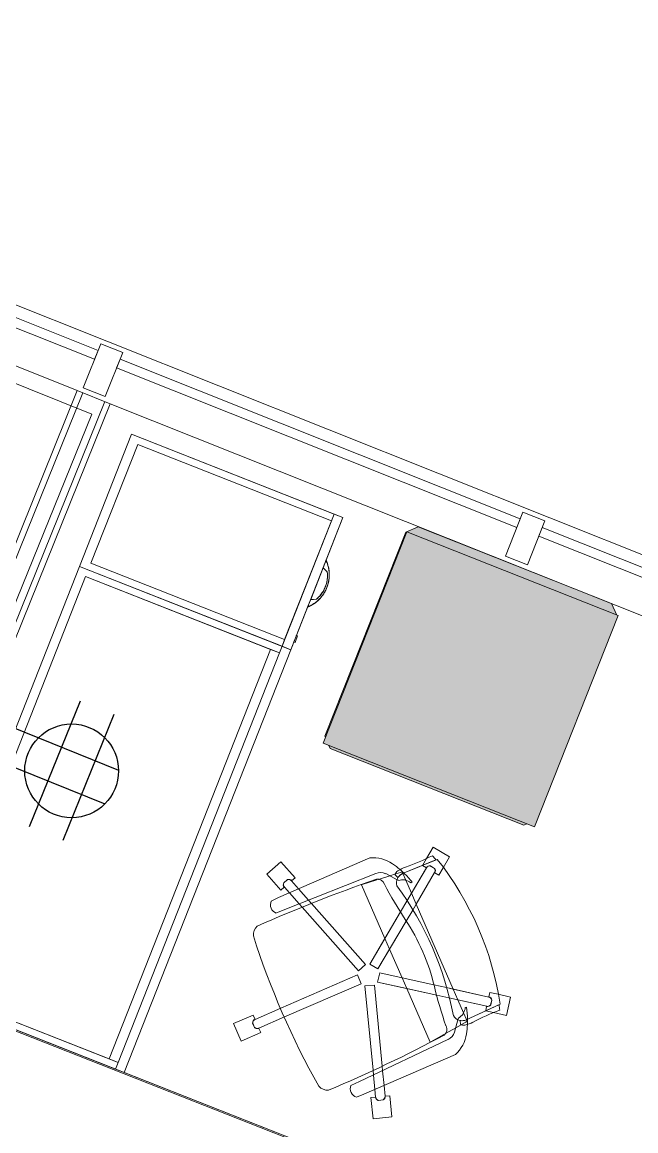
# Model space of a CAD drawing. Header units: inches. Extents: x -13 to 4331, y -638 to 2885.
# Drawn here: x 2897.9 to 2962.7, y 2204 to 2321.1 of the extents above; entities that cross this region are included whole.
import ezdxf

# ---------------------------------------------------------------- set-up
doc = ezdxf.new("R2010")
doc.units = ezdxf.units.IN
doc.header["$MEASUREMENT"] = 0
for name, color, linetype, lineweight in [('A-ANNO-NOTE', 131, 'Continuous', 30), ('A-GLAZ-CURT', 52, 'Continuous', 9), ('A-GLAZ-CWMG', 51, 'Continuous', 9), ('A-WALL', 113, 'Continuous', 9), ('A-WALL-PATT', 111, 'Continuous', 13), ('Chevy Chase Pavilion_3rd Floor Base_dwg', 8, 'Continuous', 9), ('I-FURN', 30, 'Continuous', 9), ('I-FURN-PNLS', 30, 'Continuous', 9), ('I-WALL', 2, 'Continuous', 13), ('S-COLS', 52, 'Continuous', 13)]:
    doc.layers.add(name, color=color, linetype=linetype, lineweight=lineweight)
pattern_1 = [(0, (0, 0), (30.72, 7.68), [1.267, -21.773, 1.267, -21.773, -122.88]), (0, (0, 0), (30.72, 7.68), [-46.08, 1.267, -44.813, 1.267, -21.773, -53.76]), (0, (0, 0), (30.72, 7.68), [-115.2, 1.267, -14.093, 1.267, -37.133]), (120, (11.52, 3.84), (-22.011075, 22.7643), [1.267, -21.773, 1.267, -21.773, -122.88]), (120, (11.52, 3.84), (-22.011075, 22.7643), [-46.08, 1.267, -44.813, 1.267, -21.773, -53.76]), (120, (11.52, 3.84), (-22.011075, 22.7643), [-115.2, 1.267, -14.093, 1.267, -37.133]), (240, (15.36, 19.2), (-8.708925, -30.4443), [1.267, -21.773, 1.267, -21.773, -122.88]), (240, (15.36, 19.2), (-8.708925, -30.4443), [-46.08, 1.267, -44.813, 1.267, -21.773, -53.76]), (240, (15.36, 19.2), (-8.708925, -30.4443), [-115.2, 1.267, -14.093, 1.267, -37.133])]

# ---------------------------------------------------------------- blocks, each defined once
blk = doc.blocks.new('System Panel - Glazed-5082656-FIRST FLOOR POWER _ SIGNAL')
at = {"layer": 'A-GLAZ-CURT', "lineweight": 13}
for p, q in [((22.75, 1.75), (-22.75, 1.75)), ((-22.75, 1.75), (-22.75, 0.75)), ((22.75, 0.75), (22.75, 1.75)), ((-22.75, 0.75), (22.75, 0.75))]:
    blk.add_line(p, q, dxfattribs=at)
blk = doc.blocks.new('Rectangular Mullion - 2_5_ x 5_ rectangular-5082659-FIRST FLOOR POWER _ SIGNAL')
at = {"layer": 'A-GLAZ-CWMG', "lineweight": 20}
for p, q in [((-1.25, 2.5), (1.25, 2.5)), ((-1.25, -2.5), (-1.25, 2.5)), ((1.25, 2.5), (1.25, -2.5)), ((1.25, -2.5), (-1.25, -2.5))]:
    blk.add_line(p, q, dxfattribs=at)
blk = doc.blocks.new('Concrete-Rectangular-Column - 24x24-5082804-FIRST FLOOR POWER _ SIGNAL')
at = {"layer": 'S-COLS', "lineweight": 9}
blk.add_hatch(color=7, dxfattribs=at).paths.add_polyline_path([(12, -12), (12, 12), (-12, 12), (-12, -12)], flags=0)
at = {"layer": 'S-COLS', "color": 8, "lineweight": 20}
for p, q in [((12, 12), (-12, 12)), ((-12, 12), (-12, -12)), ((12, -12), (12, 12)), ((-12, -12), (12, -12))]:
    blk.add_line(p, q, dxfattribs=at)
blk = doc.blocks.new('Zira Wksta 12 - Type 1-V40-FIRST FLOOR POWER _ SIGNAL')
at = {"layer": 'I-FURN'}
for p, q in [((-52.01, -41.99), (-50.23, -41.09)), ((-52.01, -41.99), (-50.23, -41.09)), ((-50.99, -44), (-52.01, -41.99)), ((-50.99, -44), (-52.01, -41.99)), ((-50.23, -41.09), (-49.21, -43.09)), ((-50.23, -41.09), (-49.21, -43.09)), ((-55.84, -50.59), (-48.39, -43.13)), ((-50.05, -43.09), (-50.5, -43.32)), ((-50.05, -43.09), (-50.5, -43.32)), ((-50.49, -43.32), (-50.05, -43.1)), ((-50.49, -43.32), (-50.05, -43.1)), ((-49.65, -43.32), (-49.29, -44.04)), ((-49.65, -43.32), (-49.29, -44.04)), ((-49.21, -43.09), (-49.64, -43.31)), ((-49.21, -43.09), (-49.64, -43.31)), ((-48.39, -43.13), (-47.78, -42.56)), ((-47.47, -44.21), (-54.53, -51.76)), ((-50.56, -43.78), (-50.99, -44)), ((-50.56, -43.78), (-50.99, -44)), ((-50.03, -44.78), (-50.55, -43.77)), ((-50.03, -44.78), (-50.55, -43.77)), ((-49.29, -44.04), (-48.59, -45.4)), ((-49.29, -44.04), (-48.59, -45.4)), ((-46.77, -43.5), (-47.47, -44.21)), ((-35.86, -45.21), (-34.27, -43.61)), ((-35.86, -45.21), (-34.27, -43.61)), ((-34.27, -43.61), (-32.85, -45.03)), ((-34.27, -43.61), (-32.85, -45.03)), ((-49.32, -46.18), (-50.03, -44.78)), ((-49.32, -46.18), (-50.03, -44.78)), ((-48.59, -45.4), (-48.36, -45.86)), ((-48.59, -45.4), (-48.36, -45.86)), ((-37.6, -47.66), (-35.5, -45.56)), ((-37.6, -47.66), (-35.5, -45.56)), ((-35.52, -45.55), (-35.86, -45.21)), ((-35.52, -45.55), (-35.86, -45.21)), ((-34.7, -45.82), (-35.06, -45.46)), ((-34.7, -45.82), (-35.06, -45.46)), ((-35.06, -45.47), (-34.71, -45.82)), ((-35.06, -45.47), (-34.71, -45.82)), ((-32.85, -45.03), (-34.44, -46.62)), ((-32.85, -45.03), (-34.44, -46.62)), ((-49.1, -46.61), (-49.32, -46.18)), ((-49.1, -46.61), (-49.32, -46.18)), ((-45.19, -54.28), (-49.1, -46.61)), ((-45.19, -54.28), (-49.1, -46.61)), ((-48.36, -45.86), (-44.3, -53.83)), ((-48.36, -45.86), (-44.3, -53.83)), ((-34.8, -46.27), (-36.9, -48.37)), ((-34.8, -46.27), (-36.9, -48.37)), ((-34.44, -46.62), (-34.79, -46.28)), ((-34.44, -46.62), (-34.79, -46.28)), ((-43.85, -53.9), (-37.6, -47.66)), ((-43.85, -53.9), (-37.6, -47.66)), ((-36.9, -48.37), (-43.14, -54.61)), ((-36.9, -48.37), (-43.14, -54.61)), ((-53.94, -52.12), (-52.93, -50.87)), ((-52.93, -50.87), (-52.88, -50.81)), ((-52.88, -50.81), (-48.5, -55.18)), ((-54.84, -53.23), (-54.06, -52.26)), ((-54.06, -52.26), (-54.01, -52.21)), ((-55.6, -54.17), (-55.28, -53.77)), ((-55.25, -53.73), (-54.84, -53.23)), ((-55.16, -53.74), (-54.99, -54.11)), ((-54.89, -52.75), (-54.75, -54.1)), ((-44.3, -53.83), (-45.19, -54.28)), ((-44.3, -53.83), (-45.19, -54.28)), ((-58.3, -57.26), (-55.56, -54.41)), ((-55.56, -54.41), (-58.19, -57.16)), ((-55.71, -54.31), (-55.6, -54.17)), ((-55.63, -54.39), (-55.68, -54.33)), ((-55.03, -54.98), (-55.57, -54.45)), ((-53.97, -56.05), (-55.03, -54.98)), ((-54.75, -54.1), (-54.73, -54.26)), ((-51.71, -55.69), (-45.4, -54.69)), ((-48.5, -55.18), (-45.4, -54.69)), ((-45.4, -54.69), (-45.24, -55.68)), ((-45.4, -54.69), (-45.24, -55.68)), ((-43.14, -54.61), (-43.85, -53.9)), ((-43.14, -54.61), (-43.85, -53.9)), ((-59.35, -56.4), (-57.97, -56.18)), ((-59.35, -56.4), (-57.97, -56.18)), ((-57.97, -56.18), (-57.13, -56.04)), ((-57.97, -56.18), (-57.13, -56.04)), ((-57.13, -56.04), (-57.05, -56.52)), ((-57.13, -56.04), (-57.05, -56.52)), ((-57.05, -56.54), (-53.02, -55.9)), ((-57.05, -56.54), (-53.97, -56.05)), ((-54.99, -55.59), (-55.1, -55.67)), ((-53.97, -56.05), (-53.02, -55.9)), ((-53.09, -56.92), (-53.97, -56.05)), ((-53.02, -55.9), (-51.71, -55.69)), ((-53.02, -55.9), (-51.71, -55.69)), ((-51.71, -55.69), (-48.5, -55.18)), ((-45.24, -55.68), (-51.03, -56.6)), ((-47.63, -56.06), (-51.03, -56.6)), ((-48.5, -55.18), (-47.63, -56.06)), ((-45.24, -55.68), (-47.63, -56.06)), ((-47.63, -56.06), (-45.3, -58.39)), ((-45.84, -61.8), (-44.92, -56)), ((-45.3, -58.39), (-44.92, -56)), ((-43.93, -56.16), (-44.93, -62.47)), ((-44.92, -56), (-43.93, -56.16)), ((-44.92, -56), (-43.93, -56.16)), ((-43.93, -56.16), (-44.42, -59.27)), ((-43.52, -55.95), (-43.07, -55.06)), ((-43.52, -55.95), (-43.07, -55.06)), ((-35.85, -59.86), (-43.52, -55.95)), ((-35.85, -59.86), (-43.52, -55.95)), ((-43.07, -55.06), (-35.09, -59.12)), ((-43.07, -55.06), (-35.09, -59.12)), ((-59.04, -58.37), (-59.35, -56.4)), ((-59.04, -58.37), (-59.35, -56.4)), ((-57.39, -56.84), (-57.31, -57.35)), ((-57.39, -56.84), (-57.31, -57.35)), ((-57.3, -57.34), (-57.38, -56.84)), ((-57.3, -57.34), (-57.38, -56.84)), ((-52.37, -56.81), (-56.89, -57.52)), ((-53.09, -56.92), (-56.89, -57.52)), ((-52.37, -56.81), (-53.09, -56.92)), ((-46.16, -63.85), (-53.09, -56.92)), ((-51.03, -56.6), (-52.37, -56.81)), ((-51.03, -56.6), (-52.37, -56.81)), ((-57.71, -58.16), (-59.04, -58.37)), ((-57.71, -58.16), (-59.04, -58.37)), ((-56.82, -58.02), (-57.71, -58.16)), ((-56.82, -58.02), (-57.71, -58.16)), ((-56.89, -57.54), (-56.82, -58.02)), ((-56.89, -57.54), (-56.82, -58.02)), ((-45.84, -61.8), (-45.3, -58.39)), ((-45.3, -58.39), (-44.42, -59.27)), ((-41, -65.29), (-33.45, -58.24)), ((-33.45, -58.24), (-32.74, -57.53)), ((-31.8, -58.54), (-32.37, -59.15)), ((-44.42, -59.27), (-44.93, -62.47)), ((-44.42, -59.27), (-40.05, -63.64)), ((-32.37, -59.15), (-39.82, -66.6)), ((-35.09, -59.12), (-34.64, -59.35)), ((-35.09, -59.12), (-34.64, -59.35)), ((-34.64, -59.35), (-33.27, -60.05)), ((-34.64, -59.35), (-33.27, -60.05)), ((-35.42, -60.08), (-35.85, -59.86)), ((-35.42, -60.08), (-35.85, -59.86)), ((-34.02, -60.79), (-35.42, -60.08)), ((-34.02, -60.79), (-35.42, -60.08)), ((-33.01, -61.31), (-34.02, -60.79)), ((-33.01, -61.31), (-34.02, -60.79)), ((-33.27, -60.05), (-32.56, -60.42)), ((-33.27, -60.05), (-32.56, -60.42)), ((-32.34, -60.81), (-32.56, -61.25)), ((-32.56, -61.27), (-32.32, -60.81)), ((-32.34, -60.81), (-32.56, -61.25)), ((-32.56, -61.27), (-32.32, -60.81)), ((-32.55, -60.4), (-32.33, -59.97)), ((-32.55, -60.4), (-32.33, -59.97)), ((-32.33, -59.97), (-30.32, -60.99)), ((-32.33, -59.97), (-30.32, -60.99)), ((-46.05, -63.13), (-45.84, -61.8)), ((-46.05, -63.13), (-45.84, -61.8)), ((-33.24, -61.75), (-33.02, -61.32)), ((-33.24, -61.75), (-33.02, -61.32)), ((-31.23, -62.77), (-33.24, -61.75)), ((-31.23, -62.77), (-33.24, -61.75)), ((-30.32, -60.99), (-31.23, -62.77)), ((-30.32, -60.99), (-31.23, -62.77)), ((-46.76, -67.66), (-46.05, -63.13)), ((-46.16, -63.85), (-46.05, -63.13)), ((-44.93, -62.47), (-45.14, -63.78)), ((-44.93, -62.47), (-45.14, -63.78)), ((-46.76, -67.66), (-46.16, -63.85)), ((-45.29, -64.73), (-46.16, -63.85)), ((-45.14, -63.78), (-45.78, -67.81)), ((-45.14, -63.78), (-45.29, -64.73)), ((-40.11, -63.69), (-41.36, -64.7)), ((-40.05, -63.64), (-40.11, -63.69)), ((-45.29, -64.73), (-45.78, -67.81)), ((-44.22, -65.8), (-45.29, -64.73)), ((-43.5, -65.5), (-43.34, -65.51)), ((-43.34, -65.51), (-41.99, -65.66)), ((-41.5, -64.82), (-42.47, -65.6)), ((-41.44, -64.77), (-41.5, -64.82)), ((-43.65, -66.33), (-46.5, -69.06)), ((-46.39, -68.96), (-43.65, -66.33)), ((-44.91, -65.86), (-44.83, -65.75)), ((-43.69, -66.33), (-44.22, -65.8)), ((-43.57, -66.44), (-43.63, -66.39)), ((-43.41, -66.37), (-43.54, -66.47)), ((-43.01, -66.04), (-43.4, -66.36)), ((-43.34, -65.75), (-42.98, -65.92)), ((-42.47, -65.6), (-42.97, -66.01)), ((-47.4, -68.47), (-47.26, -67.58)), ((-47.4, -68.47), (-47.26, -67.58)), ((-47.26, -67.58), (-46.78, -67.65)), ((-47.26, -67.58), (-46.78, -67.65)), ((-45.76, -67.81), (-45.28, -67.89)), ((-45.76, -67.81), (-45.28, -67.89)), ((-45.28, -67.89), (-45.42, -68.73)), ((-45.28, -67.89), (-45.42, -68.73)), ((-47.61, -69.8), (-47.4, -68.47)), ((-47.61, -69.8), (-47.4, -68.47)), ((-46.58, -68.07), (-46.08, -68.15)), ((-46.58, -68.07), (-46.08, -68.15)), ((-46.08, -68.14), (-46.57, -68.06)), ((-46.08, -68.14), (-46.57, -68.06)), ((-45.42, -68.73), (-45.63, -70.11)), ((-45.42, -68.73), (-45.63, -70.11)), ((-45.63, -70.11), (-47.61, -69.8)), ((-45.63, -70.11), (-47.61, -69.8)), ((-24, -88.9), (-24, -88.84)), ((-24, -88.84), (-24, -88.89)), ((-24, -88.85), (-24, -88.84)), ((-24, -88.84), (-24, -88.85)), ((-24, -88.9), (-24, -88.84)), ((-24, -88.84), (-24, -88.89)), ((-24, -88.86), (-24, -88.85)), ((-24, -88.85), (-24, -88.86)), ((-24, -88.88), (-24, -88.86)), ((-24, -88.86), (-24, -88.87)), ((-24, -88.87), (-24, -88.89)), ((-24, -88.9), (-24, -88.88)), ((-24, -88.89), (-24, -88.99)), ((-24, -88.89), (-24, -88.92)), ((-24, -88.89), (-24, -88.92)), ((-24, -88.99), (-24, -88.9)), ((-24, -88.94), (-24, -88.9)), ((-24, -88.99), (-24, -88.9)), ((-24, -88.92), (-24, -88.95)), ((-24, -88.92), (-24, -88.99)), ((-24, -88.99), (-24, -88.94)), ((-24, -88.95), (-24, -88.99)), ((-24, -89.02), (-24, -88.99)), ((-24, -88.99), (-24, -89.01)), ((-24, -89.02), (-24, -88.99)), ((-24, -88.99), (-24, -89.01)), ((-24, -89.02), (-24, -88.99)), ((-24, -88.99), (-24, -89.01)), ((-24.56, -89.94), (-24.28, -89.82)), ((-24.56, -89.94), (-24.28, -89.82)), ((-24.56, -89.94), (-24.28, -89.82)), ((-24.28, -89.82), (-24, -89.71)), ((-24.28, -89.82), (-24, -89.71)), ((-24.28, -89.82), (-24, -89.71)), ((-24, -89.01), (-24.17, -89.01)), ((-24, -89.01), (-24.17, -89.01)), ((-24, -89.01), (-24.17, -89.01)), ((-24.17, -89.02), (-24, -89.02)), ((-24.17, -89.02), (-24, -89.02)), ((-24.17, -89.02), (-24, -89.02)), ((-24, -89.02), (-24, -89.71)), ((-24, -89.36), (-24, -89.02)), ((-24, -89.02), (-24, -89.36)), ((-24, -89.36), (-24, -89.02)), ((-24, -89.02), (-24, -89.71)), ((-24, -89.36), (-24, -89.02)), ((-24, -89.71), (-24, -89.36)), ((-24, -89.36), (-24, -89.71)), ((-24, -89.71), (-24, -89.36)), ((-24, -89.71), (-24, -89.36)), ((-24.28, -93.18), (-24.56, -93.06)), ((-24.28, -93.18), (-24.56, -93.06)), ((-24.56, -93.06), (-24.28, -93.18)), ((-24.28, -93.18), (-24.56, -93.06)), ((-24, -93.29), (-24.28, -93.18)), ((-24, -93.29), (-24.28, -93.18)), ((-24.28, -93.18), (-24, -93.29)), ((-24, -93.29), (-24.28, -93.18)), ((-24, -93.64), (-24, -93.29)), ((-24, -93.29), (-24, -93.98)), ((-24, -93.64), (-24, -93.29)), ((-24, -93.29), (-24, -93.64)), ((-24, -93.64), (-24, -93.29)), ((-24, -93.29), (-24, -93.98)), ((-24, -93.98), (-24, -93.64)), ((-24, -93.98), (-24, -93.64)), ((-24, -93.64), (-24, -93.98)), ((-24, -93.98), (-24, -93.64)), ((-24, -93.98), (-24.17, -93.98)), ((-24, -93.98), (-24.17, -93.98)), ((-24, -93.98), (-24.17, -93.98)), ((-24.17, -93.99), (-24, -93.99)), ((-24.17, -93.99), (-24, -93.99)), ((-24.17, -93.99), (-24, -93.99)), ((-24, -94.01), (-24, -93.98)), ((-24, -94.01), (-24, -93.98)), ((-24, -94.01), (-24, -93.98)), ((-24, -93.99), (-24, -94.01)), ((-24, -93.99), (-24, -94.01)), ((-24, -93.99), (-24, -94.01)), ((-24, -94.01), (-24, -94.05)), ((-24, -94.1), (-24, -94.01)), ((-24, -94.01), (-24, -94.05)), ((-24, -94.06), (-24, -94.01)), ((-24, -94.01), (-24, -94.05)), ((-24, -94.06), (-24, -94.01)), ((-24, -94.05), (-24, -94.11)), ((-24, -94.05), (-24, -94.08)), ((-24, -94.05), (-24, -94.08)), ((-24, -94.1), (-24, -94.06)), ((-24, -94.1), (-24, -94.06)), ((-24, -94.08), (-24, -94.11)), ((-24, -94.08), (-24, -94.11)), ((-24, -94.16), (-24, -94.1)), ((-24, -94.14), (-24, -94.1)), ((-24, -94.16), (-24, -94.1)), ((-24, -94.11), (-24, -94.13)), ((-24, -94.11), (-24, -94.13)), ((-24, -94.11), (-24, -94.16)), ((-24, -94.13), (-24, -94.15)), ((-24, -94.13), (-24, -94.15)), ((-24, -94.15), (-24, -94.14)), ((-24, -94.15), (-24, -94.16)), ((-24, -94.15), (-24, -94.16)), ((-24, -94.16), (-24, -94.15))]:
    blk.add_line(p, q, dxfattribs=at)
at = {"layer": 'I-FURN', "flags": 128}
for points in [[(-24, -89.71), (-24.28, -89.82), (-24.56, -89.94)], [(-24, -89.71), (-24.28, -89.82), (-24.56, -89.94)], [(-24, -89.71), (-24.28, -89.82), (-24.56, -89.94)], [(-24.56, -93.06), (-24.28, -93.18), (-24, -93.29)], [(-24.56, -93.06), (-24.28, -93.18), (-24, -93.29)]]:
    blk.add_lwpolyline(points, dxfattribs=at)
at = {"layer": 'I-FURN'}
for centre, radius, start, end in [((-44.21, -43.36), 1.31, 65.0433, 114.9567), ((62.79, -151.71), 153.52, 134.4749, 139.5213), ((-50.2, -43.59), 0.407, 138.1651, 207.8349), ((-50.2, -43.59), 0.407, 138.1651, 207.8349), ((-50.18, -43.59), 0.406, 139.6199, 207), ((-50.18, -43.59), 0.406, 139.6199, 153.0959), ((-50, -43.49), 0.407, 26.1651, 95.8349), ((-50, -43.49), 0.407, 26.1651, 95.8349), ((-50.02, -43.5), 0.406, 40.476, 94.3801), ((-50.02, -43.5), 0.406, 27, 94.3801), ((-50.02, -43.5), 0.406, 27, 40.476), ((-47.72, -43.52), 0.956, 0.8901, 93.1099), ((-97.29, -108.06), 84.96, 39.1475, 50.8525), ((-50.18, -43.59), 0.406, 153.0959, 193.524), ((-50.18, -43.59), 0.406, 193.524, 207), ((-35.22, -45.83), 0.407, 66.1651, 135.8349), ((-35.22, -45.83), 0.407, 66.1651, 135.8349), ((-35.22, -45.85), 0.406, 67.6199, 135), ((-35.22, -45.85), 0.406, 121.524, 135), ((-35.22, -45.85), 0.406, 81.0959, 121.524), ((-35.22, -45.85), 0.406, 67.6199, 81.0959), ((-35.08, -45.98), 0.406, 315, 22.3801), ((-35.08, -45.98), 0.406, 315, 8.9041), ((-35.07, -45.99), 0.407, 314.1651, 23.8349), ((-35.07, -45.99), 0.407, 314.1651, 23.8349), ((-35.08, -45.98), 0.406, 8.9041, 22.3801), ((-52.6, -52.23), 3.63, 153.1789, 193.0478), ((-53.51, -52.7), 1.39, 137.8013, 182.1078), ((-53.33, -52.44), 0.763, 149.2338, 230.7662), ((-53.49, -56.9), 3.74, 125.0936, 139.0143), ((-46.77, -50.88), 9.61, 193.0478, 198.9964), ((-55.29, -54.34), 0.613, 77.5427, 125.0936), ((-86.25, -81.01), 42.84, 34.9767, 40.7699), ((-76.85, -36.61), 27.2, 312.4882, 319.0143), ((-46.77, -50.88), 9.61, 198.9964, 201.4906), ((-46.77, -50.88), 9.61, 201.6393, 202.073), ((-46.77, -50.88), 9.61, 202.2631, 209.9334), ((-54.8, -55.14), 1.05, 50.9554, 136.1786), ((-54.8, -55.14), 1.05, 100.2002, 136.1786), ((-53.67, -55.17), 1.38, 169.0187, 197.9497), ((-53.67, -55.17), 1.38, 140.0878, 167.4248), ((-25.52, -36.28), 33.83, 212.2285, 237.7715), ((-32.59, -54.97), 1.31, 335.0433, 24.9567), ((-140.95, 52.03), 153.52, 310.4787, 315.5251), ((-29.6, -40.36), 33.17, 209.4478, 210.4234), ((-29.91, -40.67), 32.89, 210.304, 239.6925), ((-56.99, -56.92), 0.407, 98.1651, 167.8349), ((-56.99, -56.92), 0.407, 98.1651, 167.8349), ((-56.99, -56.94), 0.406, 99, 166.3801), ((-56.99, -56.94), 0.406, 99, 166.3801), ((-56.96, -57.14), 0.407, 210.1651, 238.033), ((-56.96, -57.14), 0.407, 210.1651, 279.8349), ((-56.96, -57.12), 0.406, 211.6199, 252.0479), ((-56.96, -57.12), 0.406, 211.6199, 279), ((-32.97, -43.73), 22.19, 214.9767, 235.0233), ((-56.96, -57.14), 0.407, 238.033, 265.9009), ((-56.96, -57.12), 0.406, 252.0479, 279), ((-56.96, -57.14), 0.407, 265.9009, 279.8349), ((-32.76, -58.49), 0.956, 356.8901, 89.1099), ((-32.74, -60.78), 0.406, 36.0479, 63), ((-32.74, -60.78), 0.406, 355.6199, 63), ((-32.73, -60.77), 0.407, 354.1651, 63.8349), ((-32.73, -60.77), 0.407, 354.1651, 63.8349), ((-32.74, -60.78), 0.406, 355.6199, 36.0479), ((-70.25, -97.02), 42.84, 49.2301, 55.0233), ((-32.83, -60.96), 0.407, 242.1651, 311.8349), ((-32.83, -60.96), 0.407, 242.1651, 311.8349), ((-32.83, -60.95), 0.406, 243, 310.3801), ((-32.83, -60.95), 0.406, 243, 296.9041), ((-32.83, -60.95), 0.406, 296.9041, 310.3801), ((-44.4, -64.43), 1.38, 282.5752, 309.9122), ((-44.38, -65.56), 1.05, 313.8214, 39.0446), ((-41.68, -64.09), 0.763, 219.2338, 300.7662), ((-41.94, -64.27), 1.39, 267.8922, 312.1987), ((-40.11, -57.53), 9.61, 240.0666, 247.7369), ((-44.4, -64.43), 1.38, 252.0503, 280.9813), ((-40.11, -57.53), 9.61, 247.927, 248.3607), ((-46.14, -64.26), 3.74, 310.9857, 324.9064), ((-44.38, -65.56), 1.05, 313.8214, 349.7998), ((-40.11, -57.53), 9.61, 248.5094, 251.0036), ((-40.11, -57.53), 9.61, 251.0036, 256.9522), ((-43.58, -66.05), 0.613, 324.9064, 12.4573), ((-41.46, -63.36), 3.63, 256.9522, 296.8211), ((-46.38, -67.72), 0.407, 170.1651, 239.8349), ((-46.38, -67.72), 0.407, 170.1651, 239.8349), ((-46.36, -67.72), 0.406, 171, 211.4281), ((-46.36, -67.72), 0.406, 171, 238.3801), ((-46.16, -67.76), 0.407, 282.1651, 351.8349), ((-46.18, -67.75), 0.406, 283.6199, 351), ((-46.16, -67.76), 0.407, 282.1651, 351.8349), ((-46.18, -67.75), 0.406, 283.6199, 351), ((-25.85, -87.61), 27.2, 130.9857, 137.5118), ((-46.36, -67.72), 0.406, 211.4281, 238.3801), ((-29.6, -40.36), 33.17, 239.5766, 240.5522), ((-21.45, -91.5), 3.69, 137.0289, 137.7029), ((-21.45, -91.5), 3.69, 137.0385, 137.567), ((-21.45, -91.5), 3.69, 137.0289, 137.7029), ((-21.45, -91.5), 3.69, 137.0385, 137.567), ((-21.45, -91.5), 3.69, 137.0289, 137.7029), ((-21.45, -91.5), 3.69, 137.0385, 137.567), ((-21.45, -91.5), 3.69, 222.2971, 222.6341), ((-21.45, -91.5), 3.69, 222.2971, 222.6341), ((-21.45, -91.5), 3.69, 222.2971, 222.9711), ((-21.45, -91.5), 3.69, 222.433, 222.9615), ((-21.45, -91.5), 3.69, 222.433, 222.9615), ((-21.45, -91.5), 3.69, 222.433, 222.9615), ((-21.45, -91.5), 3.69, 222.6341, 222.9711), ((-21.45, -91.5), 3.69, 222.6341, 222.9711)]:
    blk.add_arc(centre, radius, start, end, dxfattribs=at)
for points in [[(-24.14, -88.99), (-24.13, -88.98), (-24.11, -88.95), (-24.08, -88.92), (-24.06, -88.9), (-24.04, -88.89)], [(-24.14, -88.99), (-24.13, -88.98), (-24.11, -88.95), (-24.08, -88.92), (-24.06, -88.9), (-24.04, -88.89)], [(-24.14, -88.99), (-24.13, -88.98), (-24.11, -88.95), (-24.08, -88.92), (-24.06, -88.9), (-24.04, -88.89)], [(-24.05, -88.9), (-24.07, -88.91), (-24.1, -88.94), (-24.13, -88.97), (-24.14, -88.99)], [(-24.05, -88.9), (-24.07, -88.91), (-24.1, -88.94), (-24.13, -88.97), (-24.14, -88.99)], [(-24.05, -88.9), (-24.07, -88.91), (-24.1, -88.94), (-24.13, -88.97), (-24.14, -88.99)], [(-25.13, -91.5), (-25.13, -91.05), (-25.03, -90.6), (-24.88, -90.17)], [(-24.56, -89.94), (-24.73, -90.26), (-24.97, -90.95), (-24.97, -92.05), (-24.73, -92.74), (-24.56, -93.06)], [(-24.56, -89.94), (-24.73, -90.26), (-24.97, -90.95), (-24.97, -91.68), (-24.91, -92.04)], [(-24.56, -89.94), (-24.73, -90.26), (-24.97, -90.95), (-24.97, -92.05), (-24.73, -92.74), (-24.56, -93.06)], [(-24.86, -90.1), (-24.87, -90.13), (-24.88, -90.15), (-24.89, -90.18)], [(-24.86, -90.1), (-24.87, -90.13), (-24.88, -90.15), (-24.89, -90.18)], [(-24.86, -90.1), (-24.87, -90.13), (-24.88, -90.15), (-24.89, -90.18)], [(-24.88, -90.17), (-24.8, -89.96), (-24.71, -89.75), (-24.58, -89.56)], [(-24.78, -90.44), (-24.72, -90.27), (-24.65, -90.1), (-24.56, -89.94)], [(-24.78, -90.44), (-24.72, -90.27), (-24.65, -90.1), (-24.56, -89.94)], [(-24.78, -90.44), (-24.72, -90.27), (-24.65, -90.1), (-24.56, -89.94)], [(-24.59, -89.57), (-24.62, -89.62), (-24.64, -89.67), (-24.67, -89.72)], [(-24.59, -89.57), (-24.62, -89.62), (-24.64, -89.67), (-24.67, -89.72)], [(-24.59, -89.57), (-24.62, -89.62), (-24.64, -89.67), (-24.67, -89.72)], [(-24.58, -89.56), (-24.46, -89.37), (-24.32, -89.19), (-24.17, -89.02)], [(-24.17, -89.01), (-24.3, -89.16), (-24.43, -89.32), (-24.54, -89.49)], [(-24.17, -89.01), (-24.3, -89.16), (-24.43, -89.32), (-24.54, -89.49)], [(-24.17, -89.01), (-24.3, -89.16), (-24.43, -89.32), (-24.54, -89.49)], [(-25.08, -90.86), (-25.08, -90.9), (-25.09, -90.94), (-25.1, -90.98)], [(-25.08, -90.86), (-25.08, -90.9), (-25.09, -90.94), (-25.1, -90.98)], [(-25.08, -90.86), (-25.08, -90.9), (-25.09, -90.94), (-25.1, -90.98)], [(-25.05, -90.72), (-25.06, -90.76), (-25.06, -90.79), (-25.07, -90.83)], [(-25.05, -90.72), (-25.06, -90.76), (-25.06, -90.79), (-25.07, -90.83)], [(-25.05, -90.72), (-25.06, -90.76), (-25.06, -90.79), (-25.07, -90.83)], [(-24.95, -91.5), (-24.95, -91.32), (-24.95, -91.14), (-24.91, -90.96)], [(-24.95, -91.5), (-24.95, -91.32), (-24.95, -91.14), (-24.91, -90.96)], [(-24.95, -91.5), (-24.95, -91.32), (-24.95, -91.14), (-24.91, -90.96)], [(-24.89, -90.2), (-24.91, -90.24), (-24.93, -90.29), (-24.94, -90.34)], [(-24.89, -90.2), (-24.91, -90.24), (-24.93, -90.29), (-24.94, -90.34)], [(-24.89, -90.2), (-24.91, -90.24), (-24.93, -90.29), (-24.94, -90.34)], [(-24.91, -90.96), (-24.88, -90.78), (-24.82, -90.61), (-24.76, -90.45)], [(-24.91, -90.96), (-24.88, -90.78), (-24.82, -90.61), (-24.76, -90.45)], [(-24.91, -90.96), (-24.88, -90.78), (-24.82, -90.61), (-24.76, -90.45)], [(-25.13, -91.36), (-25.13, -91.45), (-25.13, -91.54), (-25.13, -91.63)], [(-25.13, -91.36), (-25.13, -91.45), (-25.13, -91.54), (-25.13, -91.63)], [(-25.13, -91.36), (-25.13, -91.45), (-25.13, -91.54), (-25.13, -91.63)], [(-25.07, -92.18), (-25.11, -91.95), (-25.13, -91.73), (-25.13, -91.5)], [(-25.13, -91.64), (-25.12, -91.76), (-25.11, -91.89), (-25.09, -92.02)], [(-25.13, -91.64), (-25.12, -91.76), (-25.11, -91.89), (-25.09, -92.02)], [(-25.13, -91.64), (-25.12, -91.76), (-25.11, -91.89), (-25.09, -92.02)], [(-25.1, -92.02), (-25.09, -92.06), (-25.08, -92.1), (-25.07, -92.14)], [(-25.1, -92.02), (-25.09, -92.06), (-25.08, -92.1), (-25.07, -92.14)], [(-25.1, -92.02), (-25.09, -92.06), (-25.08, -92.1), (-25.07, -92.14)], [(-25.07, -92.17), (-25.06, -92.21), (-25.06, -92.24), (-25.05, -92.28)], [(-25.07, -92.17), (-25.06, -92.21), (-25.06, -92.24), (-25.05, -92.28)], [(-25.07, -92.17), (-25.06, -92.21), (-25.06, -92.24), (-25.05, -92.28)], [(-24.88, -92.83), (-24.97, -92.62), (-25.03, -92.4), (-25.07, -92.18)], [(-24.91, -92.04), (-24.94, -91.86), (-24.97, -91.68), (-24.97, -91.5)], [(-24.91, -92.04), (-24.94, -91.86), (-24.97, -91.68), (-24.97, -91.5)], [(-24.91, -92.04), (-24.94, -91.86), (-24.97, -91.68), (-24.97, -91.5)], [(-24.78, -92.56), (-24.84, -92.39), (-24.88, -92.22), (-24.91, -92.04)], [(-24.91, -92.04), (-24.85, -92.4), (-24.73, -92.74), (-24.56, -93.06)], [(-24.78, -92.56), (-24.84, -92.39), (-24.88, -92.22), (-24.91, -92.04)], [(-24.78, -92.56), (-24.84, -92.39), (-24.88, -92.22), (-24.91, -92.04)], [(-24.94, -92.66), (-24.93, -92.71), (-24.91, -92.76), (-24.9, -92.8)], [(-24.94, -92.66), (-24.93, -92.71), (-24.91, -92.76), (-24.9, -92.8)], [(-24.94, -92.66), (-24.93, -92.71), (-24.91, -92.76), (-24.9, -92.8)], [(-24.89, -92.82), (-24.88, -92.85), (-24.87, -92.87), (-24.86, -92.9)], [(-24.89, -92.82), (-24.88, -92.85), (-24.87, -92.87), (-24.86, -92.9)], [(-24.89, -92.82), (-24.88, -92.85), (-24.87, -92.87), (-24.86, -92.9)], [(-24.58, -93.44), (-24.7, -93.25), (-24.8, -93.04), (-24.88, -92.83)], [(-24.56, -93.06), (-24.65, -92.9), (-24.72, -92.73), (-24.78, -92.56)], [(-24.56, -93.06), (-24.65, -92.9), (-24.72, -92.73), (-24.78, -92.56)], [(-24.56, -93.06), (-24.65, -92.9), (-24.72, -92.73), (-24.78, -92.56)], [(-24.67, -93.28), (-24.64, -93.35), (-24.6, -93.41), (-24.55, -93.47)], [(-24.67, -93.28), (-24.64, -93.35), (-24.6, -93.41), (-24.55, -93.47)], [(-24.67, -93.28), (-24.64, -93.35), (-24.6, -93.41), (-24.55, -93.47)], [(-24.17, -93.98), (-24.32, -93.81), (-24.46, -93.63), (-24.58, -93.44)], [(-24.54, -93.51), (-24.43, -93.68), (-24.3, -93.84), (-24.17, -93.99)], [(-24.54, -93.51), (-24.43, -93.68), (-24.3, -93.84), (-24.17, -93.99)], [(-24.54, -93.51), (-24.43, -93.68), (-24.3, -93.84), (-24.17, -93.99)], [(-24.14, -94.01), (-24.13, -94.03), (-24.1, -94.06), (-24.07, -94.09), (-24.05, -94.1)], [(-24.04, -94.11), (-24.06, -94.1), (-24.08, -94.08), (-24.11, -94.05), (-24.13, -94.02), (-24.14, -94.01)], [(-24.14, -94.01), (-24.13, -94.03), (-24.1, -94.06), (-24.07, -94.09), (-24.05, -94.1)], [(-24.04, -94.11), (-24.06, -94.1), (-24.08, -94.08), (-24.11, -94.05), (-24.13, -94.02), (-24.14, -94.01)], [(-24.14, -94.01), (-24.13, -94.03), (-24.1, -94.06), (-24.07, -94.09), (-24.05, -94.1)], [(-24.04, -94.11), (-24.06, -94.1), (-24.08, -94.08), (-24.11, -94.05), (-24.13, -94.02), (-24.14, -94.01)]]:
    blk.add_open_spline(points, degree=3, dxfattribs=at)
for points, knots in [([(-24, -88.84), (-24, -88.84), (-24, -88.84), (-24, -88.85), (-24.01, -88.85), (-24.01, -88.85), (-24.01, -88.85), (-24.02, -88.86), (-24.02, -88.86), (-24.02, -88.87), (-24.03, -88.87), (-24.03, -88.87), (-24.04, -88.88), (-24.05, -88.89), (-24.05, -88.9)], [0, 0, 0, 0, 0.125, 0.1875, 0.25, 0.3125, 0.375, 0.4375, 0.5, 0.5625, 0.625, 0.6875, 0.75, 1, 1, 1, 1]), ([(-24, -88.84), (-24, -88.84), (-24, -88.84), (-24, -88.85), (-24.01, -88.85), (-24.01, -88.85), (-24.01, -88.85), (-24.02, -88.86), (-24.02, -88.86), (-24.02, -88.87), (-24.03, -88.87), (-24.03, -88.87), (-24.04, -88.88), (-24.05, -88.89), (-24.05, -88.9)], [0, 0, 0, 0, 0.125, 0.1875, 0.25, 0.3125, 0.375, 0.4375, 0.5, 0.5625, 0.625, 0.6875, 0.75, 1, 1, 1, 1]), ([(-24, -88.84), (-24, -88.84), (-24, -88.84), (-24, -88.85), (-24.01, -88.85), (-24.01, -88.85), (-24.01, -88.85), (-24.02, -88.86), (-24.02, -88.86), (-24.02, -88.87), (-24.03, -88.87), (-24.03, -88.87), (-24.04, -88.88), (-24.05, -88.89), (-24.05, -88.9)], [0, 0, 0, 0, 0.125, 0.1875, 0.25, 0.3125, 0.375, 0.4375, 0.5, 0.5625, 0.625, 0.6875, 0.75, 1, 1, 1, 1]), ([(-24.04, -88.89), (-24.04, -88.88), (-24.03, -88.87), (-24.02, -88.86), (-24.02, -88.86), (-24.01, -88.85), (-24.01, -88.85), (-24.01, -88.85), (-24, -88.85), (-24, -88.85), (-24, -88.84), (-24, -88.84), (-24, -88.84)], [0, 0, 0, 0, 0.25, 0.375, 0.5, 0.5625, 0.625, 0.6875, 0.75, 0.8125, 0.875, 1, 1, 1, 1]), ([(-24.04, -88.89), (-24.04, -88.88), (-24.03, -88.87), (-24.02, -88.86), (-24.02, -88.86), (-24.01, -88.85), (-24.01, -88.85), (-24.01, -88.85), (-24, -88.85), (-24, -88.85), (-24, -88.84), (-24, -88.84), (-24, -88.84)], [0, 0, 0, 0, 0.25, 0.375, 0.5, 0.5625, 0.625, 0.6875, 0.75, 0.8125, 0.875, 1, 1, 1, 1]), ([(-24.04, -88.89), (-24.04, -88.88), (-24.03, -88.87), (-24.02, -88.86), (-24.02, -88.86), (-24.01, -88.85), (-24.01, -88.85), (-24.01, -88.85), (-24, -88.85), (-24, -88.85), (-24, -88.84), (-24, -88.84), (-24, -88.84)], [0, 0, 0, 0, 0.25, 0.375, 0.5, 0.5625, 0.625, 0.6875, 0.75, 0.8125, 0.875, 1, 1, 1, 1]), ([(-24.17, -93.98), (-24.32, -93.81), (-24.6, -93.45), (-24.9, -92.84), (-25.09, -92.18), (-25.17, -91.27), (-25, -90.36), (-24.6, -89.55), (-24.32, -89.19), (-24.17, -89.02)], [0, 0, 0, 0, 0.125, 0.25, 0.375, 0.5, 0.75, 0.875, 1, 1, 1, 1]), ([(-24.17, -93.98), (-24.32, -93.81), (-24.6, -93.45), (-24.9, -92.84), (-25.09, -92.18), (-25.17, -91.27), (-25.03, -90.49), (-24.81, -89.98), (-24.76, -89.89)], [0, 0, 0, 0, 0.125, 0.25, 0.375, 0.5, 0.75, 0.8054142, 0.8054142, 0.8054142, 0.8054142]), ([(-24.67, -89.72), (-24.73, -89.82), (-24.79, -89.94), (-24.85, -90.08), (-24.86, -90.1)], [0.15929421, 0.15929421, 0.15929421, 0.15929421, 0.22222222, 0.23760808, 0.23760808, 0.23760808, 0.23760808]), ([(-24.67, -89.72), (-24.73, -89.82), (-24.79, -89.94), (-24.85, -90.08), (-24.86, -90.1)], [0.15929421, 0.15929421, 0.15929421, 0.15929421, 0.22222222, 0.23760808, 0.23760808, 0.23760808, 0.23760808]), ([(-24.67, -89.72), (-24.73, -89.82), (-24.79, -89.94), (-24.85, -90.08), (-24.86, -90.1)], [0.15929421, 0.15929421, 0.15929421, 0.15929421, 0.22222222, 0.23760808, 0.23760808, 0.23760808, 0.23760808]), ([(-24.75, -89.86), (-24.7, -89.76), (-24.53, -89.46), (-24.32, -89.19), (-24.17, -89.02)], [0.8125, 0.8125, 0.8125, 0.8125, 0.875, 1, 1, 1, 1]), ([(-25.1, -90.98), (-25.11, -91.05), (-25.12, -91.18), (-25.13, -91.31), (-25.13, -91.36)], [0.40506916, 0.40506916, 0.40506916, 0.40506916, 0.44444444, 0.47528072, 0.47528072, 0.47528072, 0.47528072]), ([(-25.1, -90.98), (-25.11, -91.05), (-25.12, -91.18), (-25.13, -91.31), (-25.13, -91.36)], [0.40506916, 0.40506916, 0.40506916, 0.40506916, 0.44444444, 0.47528072, 0.47528072, 0.47528072, 0.47528072]), ([(-25.1, -90.98), (-25.11, -91.05), (-25.12, -91.18), (-25.13, -91.31), (-25.13, -91.36)], [0.40506916, 0.40506916, 0.40506916, 0.40506916, 0.44444444, 0.47528072, 0.47528072, 0.47528072, 0.47528072]), ([(-24.94, -90.34), (-24.97, -90.42), (-25.01, -90.55), (-25.04, -90.68), (-25.05, -90.72)], [0.28408999, 0.28408999, 0.28408999, 0.28408999, 0.33333333, 0.35626869, 0.35626869, 0.35626869, 0.35626869]), ([(-24.94, -90.34), (-24.97, -90.42), (-25.01, -90.55), (-25.04, -90.68), (-25.05, -90.72)], [0.28408999, 0.28408999, 0.28408999, 0.28408999, 0.33333333, 0.35626869, 0.35626869, 0.35626869, 0.35626869]), ([(-24.94, -90.34), (-24.97, -90.42), (-25.01, -90.55), (-25.04, -90.68), (-25.05, -90.72)], [0.28408999, 0.28408999, 0.28408999, 0.28408999, 0.33333333, 0.35626869, 0.35626869, 0.35626869, 0.35626869]), ([(-25.05, -92.28), (-25.04, -92.32), (-25.01, -92.45), (-24.98, -92.58), (-24.95, -92.66)], [0.6437238, 0.6437238, 0.6437238, 0.6437238, 0.66666667, 0.71588521, 0.71588521, 0.71588521, 0.71588521]), ([(-25.05, -92.28), (-25.04, -92.32), (-25.01, -92.45), (-24.98, -92.58), (-24.95, -92.66)], [0.6437238, 0.6437238, 0.6437238, 0.6437238, 0.66666667, 0.71588521, 0.71588521, 0.71588521, 0.71588521]), ([(-25.05, -92.28), (-25.04, -92.32), (-25.01, -92.45), (-24.98, -92.58), (-24.95, -92.66)], [0.6437238, 0.6437238, 0.6437238, 0.6437238, 0.66666667, 0.71588521, 0.71588521, 0.71588521, 0.71588521]), ([(-24.86, -92.9), (-24.81, -93.02), (-24.75, -93.15), (-24.68, -93.27), (-24.67, -93.28)], [0.76237976, 0.76237976, 0.76237976, 0.76237976, 0.83333333, 0.84063549, 0.84063549, 0.84063549, 0.84063549]), ([(-24.86, -92.9), (-24.81, -93.02), (-24.75, -93.15), (-24.68, -93.27), (-24.67, -93.28)], [0.76237976, 0.76237976, 0.76237976, 0.76237976, 0.83333333, 0.84063549, 0.84063549, 0.84063549, 0.84063549]), ([(-24.86, -92.9), (-24.81, -93.02), (-24.75, -93.15), (-24.68, -93.27), (-24.67, -93.28)], [0.76237976, 0.76237976, 0.76237976, 0.76237976, 0.83333333, 0.84063549, 0.84063549, 0.84063549, 0.84063549]), ([(-24.05, -94.1), (-24.05, -94.11), (-24.04, -94.12), (-24.03, -94.13), (-24.02, -94.13), (-24.02, -94.14), (-24.02, -94.14), (-24.01, -94.15), (-24.01, -94.15), (-24.01, -94.15), (-24, -94.15), (-24, -94.16), (-24, -94.16), (-24, -94.16)], [0, 0, 0, 0, 0.25, 0.375, 0.4375, 0.5, 0.5625, 0.625, 0.6875, 0.75, 0.8125, 0.875, 1, 1, 1, 1]), ([(-24.05, -94.1), (-24.05, -94.11), (-24.04, -94.12), (-24.03, -94.13), (-24.02, -94.13), (-24.02, -94.14), (-24.02, -94.14), (-24.01, -94.15), (-24.01, -94.15), (-24.01, -94.15), (-24, -94.15), (-24, -94.16), (-24, -94.16), (-24, -94.16)], [0, 0, 0, 0, 0.25, 0.375, 0.4375, 0.5, 0.5625, 0.625, 0.6875, 0.75, 0.8125, 0.875, 1, 1, 1, 1]), ([(-24.05, -94.1), (-24.05, -94.11), (-24.04, -94.12), (-24.03, -94.13), (-24.02, -94.13), (-24.02, -94.14), (-24.02, -94.14), (-24.01, -94.15), (-24.01, -94.15), (-24.01, -94.15), (-24, -94.15), (-24, -94.16), (-24, -94.16), (-24, -94.16)], [0, 0, 0, 0, 0.25, 0.375, 0.4375, 0.5, 0.5625, 0.625, 0.6875, 0.75, 0.8125, 0.875, 1, 1, 1, 1]), ([(-24, -94.16), (-24, -94.16), (-24, -94.16), (-24, -94.15), (-24, -94.15), (-24.01, -94.15), (-24.01, -94.15), (-24.01, -94.15), (-24.01, -94.14), (-24.02, -94.14), (-24.02, -94.14), (-24.02, -94.13), (-24.03, -94.13), (-24.04, -94.12), (-24.04, -94.11)], [0, 0, 0, 0, 0.125, 0.1875, 0.25, 0.3125, 0.375, 0.4375, 0.5, 0.5625, 0.625, 0.6875, 0.75, 1, 1, 1, 1]), ([(-24, -94.16), (-24, -94.16), (-24, -94.16), (-24, -94.15), (-24, -94.15), (-24.01, -94.15), (-24.01, -94.15), (-24.01, -94.15), (-24.01, -94.14), (-24.02, -94.14), (-24.02, -94.14), (-24.02, -94.13), (-24.03, -94.13), (-24.04, -94.12), (-24.04, -94.11)], [0, 0, 0, 0, 0.125, 0.1875, 0.25, 0.3125, 0.375, 0.4375, 0.5, 0.5625, 0.625, 0.6875, 0.75, 1, 1, 1, 1]), ([(-24, -94.16), (-24, -94.16), (-24, -94.16), (-24, -94.15), (-24, -94.15), (-24.01, -94.15), (-24.01, -94.15), (-24.01, -94.15), (-24.01, -94.14), (-24.02, -94.14), (-24.02, -94.14), (-24.02, -94.13), (-24.03, -94.13), (-24.04, -94.12), (-24.04, -94.11)], [0, 0, 0, 0, 0.125, 0.1875, 0.25, 0.3125, 0.375, 0.4375, 0.5, 0.5625, 0.625, 0.6875, 0.75, 1, 1, 1, 1])]:
    blk.add_open_spline(points, degree=3, knots=knots, dxfattribs=at)
at = {"layer": 'I-FURN-PNLS'}
for p, q in [((-0.13, -35.87), (-51, -35.87)), ((-51, -35.87), (-0.13, -35.87)), ((-51, -35.87), (-0.13, -35.87)), ((-0.13, -35.87), (-51, -35.87)), ((0, -36), (-51, -36)), ((0, -36), (-51, -36)), ((-51, -36), (0, -36)), ((-51, -36), (-24, -36)), ((0, -36), (-24, -36)), ((-24, -36), (-24, -84)), ((-24, -36), (-24, -84)), ((0, -36), (-24, -36)), ((-24, -36), (0, -36)), ((-24, -84), (-24, -36)), ((-24, -36), (-24, -84)), ((-23, -36), (-24, -36)), ((-24, -36), (-23, -36)), ((-24, -84), (-24, -36)), ((-24, -36), (0, -36)), ((-23, -36.75), (-23, -36)), ((-23, -36), (-23, -36.75)), ((0, -36), (-23, -36)), ((-23, -36), (-23, -36.75)), ((-23, -36.75), (-23, -36)), ((-23, -36), (-1, -36)), ((0, -84), (0, -36)), ((0, -84), (0, -36)), ((0, -36), (0, -84)), ((0, -84), (0, -36)), ((0, -36), (0, -84)), ((-23, -36.75), (-23, -83.25)), ((-23, -83.25), (-23, -36.75)), ((-22, -36.75), (-23, -36.75)), ((-23, -36.75), (-22, -36.75)), ((-23, -36.75), (-23, -83.25)), ((-1, -36.75), (-23, -36.75)), ((-23, -36.75), (-1, -36.75)), ((-23, -83.25), (-23, -36.75)), ((-23, -83.25), (-23, -36.75)), ((-23, -36.75), (-23, -83.25)), ((-23, -36.75), (-1, -36.75)), ((-1, -36.75), (-23, -36.75)), ((-22, -36.75), (-22, -83.25)), ((-22, -83.25), (-22, -36.75)), ((-1, -36.75), (-22, -36.75)), ((-22, -36.75), (-1, -36.75)), ((-22, -36.75), (-22, -83.25)), ((-22, -83.25), (-22, -36.75)), ((-1, -36.75), (-1, -83.25)), ((-1, -83.25), (-1, -36.75)), ((-1, -83.25), (-1, -36.75)), ((-1, -36.75), (-1, -83.25)), ((-1, -36.75), (-1, -83.25)), ((-1, -83.25), (-1, -36.75)), ((0, -84), (-24, -84)), ((-24, -84), (-24, -99)), ((-24, -84), (-24, -99)), ((0, -84), (-24, -84)), ((-24, -84), (0, -84)), ((-24, -99), (-24, -84)), ((-24, -84), (-24, -89.02)), ((-24, -99), (-24, -84)), ((-23, -84), (-24, -84)), ((-24, -84), (-23, -84)), ((-24, -84), (-24, -84.98)), ((-24, -89.02), (-24, -84)), ((-24, -84), (-24, -89.02)), ((-24, -89.02), (-24, -84)), ((-23, -84), (-24, -84)), ((-24, -84), (-23, -84)), ((-23, -84), (-24, -84)), ((-24, -84), (-23, -84)), ((-24, -84), (-24, -84.98)), ((-23, -84), (-24, -84)), ((-24, -84), (-23, -84)), ((-24, -84.98), (-24, -84)), ((-24, -84), (0, -84)), ((-24, -84), (0, -84)), ((0, -84), (-24, -84)), ((-24, -84), (-23, -84)), ((-23, -84), (-24, -84)), ((-23, -83.25), (-22, -83.25)), ((-23, -83.25), (-22, -83.25)), ((-23, -83.25), (-1, -83.25)), ((-1, -83.25), (-23, -83.25)), ((-23, -84), (-23, -83.25)), ((-23, -83.25), (-23, -84)), ((-1, -83.25), (-23, -83.25)), ((-23, -83.25), (-23, -84)), ((-23, -84), (-23, -83.25)), ((-23, -83.25), (-1, -83.25)), ((-23, -84), (-23, -99)), ((-23, -84.75), (-23, -84)), ((-23, -84), (-23, -84.75)), ((-23, -84.75), (-23, -84)), ((-23, -84), (-23, -84.75)), ((-23, -84.75), (-23, -84)), ((-23, -84.75), (-23, -84)), ((-23, -84), (-23, -99)), ((0, -84), (-23, -84)), ((-23, -84), (-23, -84.75)), ((-23, -84.75), (-23, -84)), ((-23, -84), (0, -84)), ((-23, -84), (0, -84)), ((0, -84), (-23, -84)), ((-22, -83.25), (-1, -83.25)), ((-22, -83.25), (-1, -83.25)), ((0, -99), (0, -84)), ((0, -99), (0, -84)), ((0, -84), (0, -99)), ((0, -99), (0, -84)), ((0, -84), (0, -99)), ((-24, -84.88), (-24.13, -84.88)), ((-24.13, -85.63), (-24.13, -84.88)), ((-24.13, -84.88), (-24.13, -84.98)), ((-24.13, -84.98), (-24.13, -85.52)), ((-24, -84.89), (-24, -84.88)), ((-24, -84.88), (-24, -84.89)), ((-24, -84.93), (-24, -84.89)), ((-24, -84.89), (-24, -84.98)), ((-24, -84.98), (-24, -84.93)), ((-24, -84.98), (-24, -85.52)), ((-24, -84.98), (-24, -85.52)), ((-24, -85.52), (-24, -84.98)), ((-24, -85.52), (-24, -84.98)), ((-24, -84.98), (-24, -85.06)), ((-24, -85.06), (-24, -85.15)), ((-24, -85.15), (-24, -85.25)), ((-24, -85.25), (-24, -85.44)), ((-24, -85.44), (-24, -85.52)), ((-1, -84.75), (-23, -84.75)), ((-23, -84.75), (-23, -98.25)), ((-23, -98.25), (-23, -84.75)), ((-23, -84.75), (-1, -84.75)), ((-23, -98.25), (-23, -84.75)), ((-23, -84.75), (-23, -98.25)), ((-23, -98.25), (-23, -84.75)), ((-23, -84.75), (-23, -98.25)), ((-23, -98.25), (-23, -84.75)), ((-23, -98.25), (-23, -84.75)), ((-23, -84.75), (-1, -84.75)), ((-1, -84.75), (-23, -84.75)), ((-1, -98.25), (-1, -84.75)), ((-1, -84.75), (-1, -98.25)), ((-1, -84.75), (-1, -98.25)), ((-1, -98.25), (-1, -84.75)), ((-24.13, -85.63), (-24, -85.63)), ((-24.13, -85.52), (-24.13, -85.63)), ((-24, -85.52), (-24, -89.02)), ((-24, -85.52), (-24, -89.02)), ((-24, -89.02), (-24, -85.52)), ((-24, -85.57), (-24, -85.52)), ((-24, -85.52), (-24, -85.57)), ((-24, -85.61), (-24, -85.57)), ((-24, -85.57), (-24, -85.61)), ((-24, -85.63), (-24, -85.61)), ((-24, -85.61), (-24, -85.63)), ((-24, -89.02), (-24, -89.71)), ((-24, -89.02), (-24, -89.71)), ((-24, -89.71), (-24, -89.02)), ((-24, -89.02), (-24, -89.71)), ((-24, -89.71), (-24, -89.02)), ((-24, -89.02), (-24, -89.71)), ((-24, -89.71), (-24, -89.02)), ((-24, -89.71), (-24, -93.29)), ((-24, -89.71), (-24, -93.29)), ((-24, -93.29), (-24, -89.71)), ((-24, -89.71), (-24, -93.29)), ((-24, -93.29), (-24, -89.71)), ((-24, -89.71), (-24, -93.29)), ((-24, -93.29), (-24, -89.71)), ((-24, -93.29), (-24, -93.98)), ((-24, -93.29), (-24, -93.98)), ((-24, -93.98), (-24, -93.29)), ((-24, -93.29), (-24, -93.98)), ((-24, -93.98), (-24, -93.29)), ((-24, -93.29), (-24, -93.98)), ((-24, -93.98), (-24, -93.29)), ((-24, -93.98), (-24, -99)), ((-24, -93.98), (-24, -99)), ((-24, -99), (-24, -93.98)), ((-24, -93.98), (-24, -99)), ((-24, -99), (-24, -93.98)), ((-24, -93.98), (-24, -99)), ((-24, -99), (-24, -93.98)), ((-23, -98.25), (-1, -98.25)), ((-1, -98.25), (-23, -98.25)), ((-23, -99), (-23, -98.25)), ((-23, -98.25), (-23, -99)), ((-23, -99), (-23, -98.25)), ((-23, -98.25), (-23, -99)), ((-23, -99), (-23, -98.25)), ((-23, -99), (-23, -98.25)), ((-1, -98.25), (-23, -98.25)), ((-23, -98.25), (-23, -99)), ((-23, -99), (-23, -98.25)), ((-23, -98.25), (-1, -98.25)), ((-24, -99), (0, -99)), ((-24, -99), (0, -99)), ((0, -99), (-24, -99)), ((-24, -99), (-23, -99)), ((-24, -99), (-23, -99)), ((-24, -99), (-23, -99)), ((-24, -99), (-23, -99)), ((-24, -99), (-23, -99)), ((-24, -99), (-23, -99)), ((-24, -99), (-23, -99)), ((-23, -99), (-24, -99)), ((-23, -99), (0, -99)), ((0, -99), (-23, -99))]:
    blk.add_line(p, q, dxfattribs=at)
blk = doc.blocks.new('F - EXECUTIVE DESK 4 - F - EXECUTIVE DESK 4-V47-FIRST FLOOR POWER _ SIGNAL')
at = {"layer": 'I-FURN-PNLS'}
for p, q in [((-58, 86), (-82, 86)), ((-82, 86), (-82, 63))]:
    blk.add_line(p, q, dxfattribs=at)
blk = doc.blocks.new('Chevy Chase Pavilion_3rd Floor Base_dwg-5020009-FIRST FLOOR POWER _ SIGNAL')
at = {"layer": 'A-WALL-PATT', "lineweight": 9}
h = blk.add_hatch(color=7, dxfattribs=at)
h.paths.add_polyline_path([(2950.87, 2236.32), (2951.18, 2236.46), (2930.28, 2244.74), (2930.42, 2244.43), (2949.45, 2236.88)], flags=0)
h.paths.add_polyline_path([(2929.91, 2245.6), (2938.54, 2267.28), (2960.68, 2258.51), (2960.15, 2259.74), (2939.7, 2267.84), (2938.4, 2267.28), (2929.86, 2245.72)], flags=0)
at = {"layer": 'A-WALL', "color": 7}
for p, q in [((2822.33, 2321.14), (3771.79, 1942.51)), ((2903.71, 2282.23), (2820.11, 2315.57)), ((3028.38, 2232.51), (2907.19, 2280.84))]:
    blk.add_line(p, q, dxfattribs=at)
at = {"layer": 'S-COLS', "color": 7, "lineweight": 9}
blk.add_line((2929.86, 2245.72), (2929.91, 2245.6), dxfattribs=at)
at = {"layer": 'S-COLS', "color": 7, "lineweight": 9, "flags": 128}
for points in [[(2960.68, 2258.51), (2960.15, 2259.74), (2939.7, 2267.84), (2938.4, 2267.28), (2929.86, 2245.72)], [(2930.28, 2244.74), (2930.42, 2244.43), (2950.87, 2236.32), (2951.18, 2236.46)]]:
    blk.add_lwpolyline(points, dxfattribs=at)

msp = doc.modelspace()

# ---------------------------------------------------------------- hatches: boundary and pattern name
at = {"layer": 'A-WALL-PATT', "lineweight": 9}
h = msp.add_hatch(dxfattribs=at)
h.set_pattern_fill('FP_13', color=256, style=0, pattern_type=2)
h.set_pattern_definition(pattern_1)
h.paths.add_polyline_path([(2847.38, 2141.15), (2847.86, 2142.34), (2847.28, 2142.58), (2846.8, 2141.38), (2847.28, 2141.19)], flags=0)
h.paths.add_polyline_path([(2848.05, 2142.8), (2894.64, 2258.11), (2894.06, 2258.35), (2847.47, 2143.04)], flags=0)
h.paths.add_polyline_path([(2903.63, 2280.37), (2904.29, 2282), (2903.71, 2282.23), (2903.05, 2280.6)], flags=0)
h = msp.add_hatch(dxfattribs=at)
h.set_pattern_fill('FP_13', color=256, style=0, pattern_type=2)
h.set_pattern_definition(pattern_1)
h.paths.add_polyline_path([(2850.28, 2139.98), (2850.76, 2141.17), (2850.18, 2141.4), (2849.7, 2140.21), (2850.18, 2140.02)], flags=0)
h.paths.add_polyline_path([(2850.94, 2141.63), (2907.19, 2280.84), (2906.61, 2281.07), (2850.37, 2141.87)], flags=0)

# ---------------------------------------------------------------- linework, layer by layer
at = {"layer": 'A-ANNO-NOTE'}
for p, q in [((2904.02, 2249.43), (2898.64, 2236.13)), ((2892.73, 2248.32), (2908.05, 2242.13)), ((2907.57, 2248), (2902.19, 2234.7)), ((2891.3, 2244.77), (2906.62, 2238.58))]:
    msp.add_line(p, q, dxfattribs=at)
msp.add_circle((2903.11, 2242.06), 4.95, dxfattribs=at)
at = {"layer": 'A-WALL', "lineweight": 13}
for p, q in [((2847.38, 2141.15), (2904.29, 2282)), ((2849.7, 2140.21), (2906.61, 2281.07))]:
    msp.add_line(p, q, dxfattribs=at)
at = {"layer": 'I-WALL'}
for p, q in [((2903.71, 2282.23), (2847.47, 2143.04)), ((2907.19, 2280.84), (2903.71, 2282.23)), ((2850.94, 2141.63), (2907.19, 2280.84))]:
    msp.add_line(p, q, dxfattribs=at)

# ---------------------------------------------------------------- block references
at = {"layer": 'A-GLAZ-CURT', "rotation": 338.2587309509974}
for p in [(2884.13, 2293.27), (2928.72, 2275.49), (2973.31, 2257.71)]:
    msp.add_blockref('System Panel - Glazed-5082656-FIRST FLOOR POWER _ SIGNAL', p, dxfattribs=at)
at = {"layer": 'A-GLAZ-CWMG', "extrusion": (0, 0, -1), "rotation": 201.7412690490026}
for p in [(-2906.43, 2284.38), (-2951.01, 2266.6)]:
    msp.add_blockref('Rectangular Mullion - 2_5_ x 5_ rectangular-5082659-FIRST FLOOR POWER _ SIGNAL', p, dxfattribs=at)
at = {"layer": 'Chevy Chase Pavilion_3rd Floor Base_dwg', "color": 7}
msp.add_blockref('Chevy Chase Pavilion_3rd Floor Base_dwg-5020009-FIRST FLOOR POWER _ SIGNAL', (0, 0), dxfattribs=at)
at = {"layer": 'I-FURN'}
for name, p, rotation in [('F - EXECUTIVE DESK 4 - F - EXECUTIVE DESK 4-V47-FIRST FLOOR POWER _ SIGNAL', (2794.78, 2235.91), 247.9985380979953), ('Zira Wksta 12 - Type 1-V40-FIRST FLOOR POWER _ SIGNAL', (2873.15, 2185.5), 158.4979923633018)]:
    msp.add_blockref(name, p, dxfattribs=dict(at, rotation=rotation))
at = {"layer": 'S-COLS', "lineweight": 9, "rotation": 338.3805545101675}
msp.add_blockref('Concrete-Rectangular-Column - 24x24-5082804-FIRST FLOOR POWER _ SIGNAL', (2945.25, 2251.72), dxfattribs=at)

doc.saveas('drawing.dxf')
